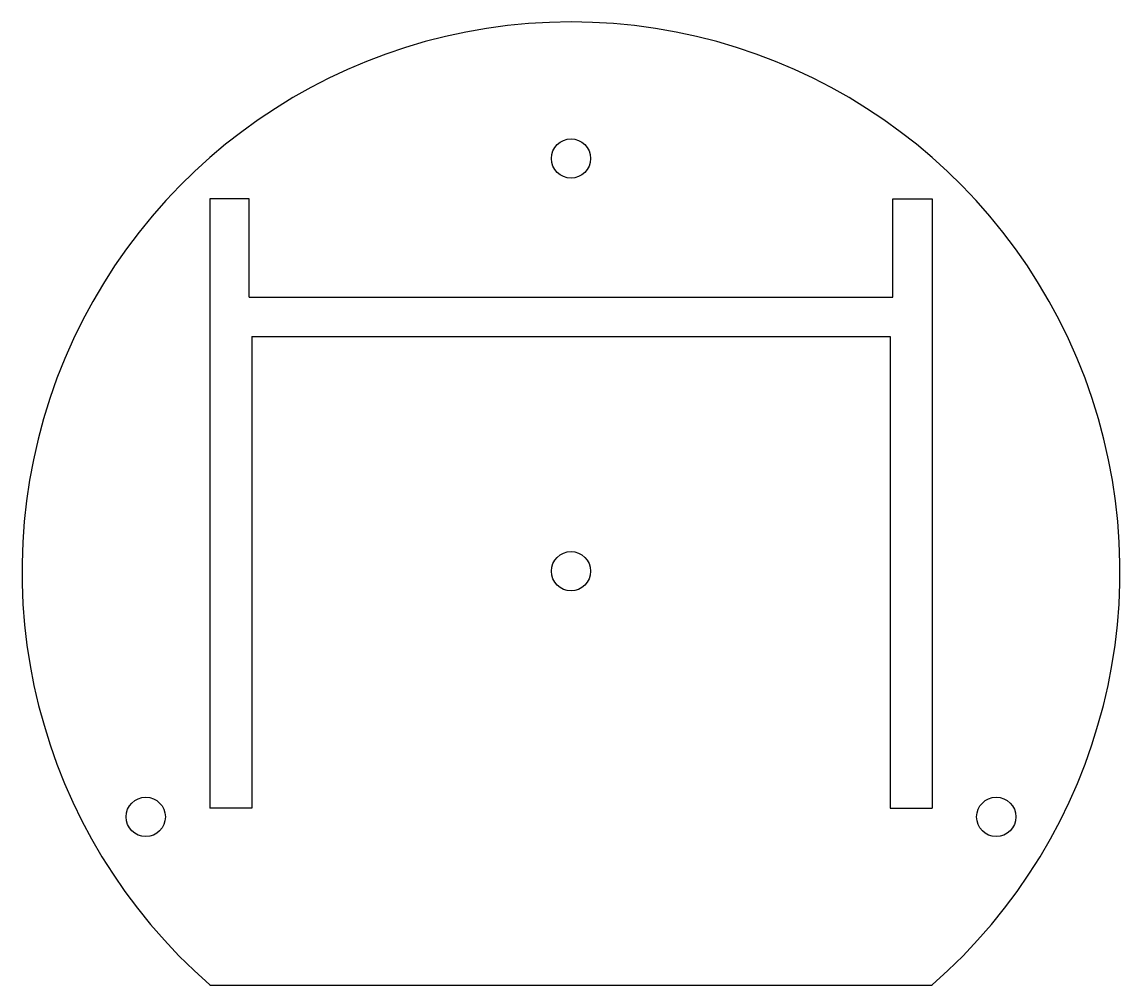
# Model space of a CAD drawing. Extents: x -56 to 56, y -66 to 32.
import ezdxf

# ---------------------------------------------------------------- set-up
doc = ezdxf.new("R2010")
doc.units = 0
doc.header["$MEASUREMENT"] = 0
doc.layers.add('VISIBLE', color=7, linetype='CONTINUOUS')

msp = doc.modelspace()

# ---------------------------------------------------------------- linework, layer by layer
at = {"layer": 'VISIBLE'}
for p, q in [((-36.77, 14), (-36.77, -48)), ((-32.77, 14), (-36.77, 14)), ((-32.77, 4), (-32.77, 14)), ((32.77, 4), (32.77, 14)), ((32.77, 14), (36.77, 14)), ((36.77, 14), (36.77, -48)), ((-32.77, 4), (32.77, 4)), ((-32.5, 0), (32.5, 0)), ((-32.5, 0), (-32.5, -48)), ((32.5, 0), (32.5, -48)), ((-32.5, -48), (-36.77, -48)), ((32.5, -48), (36.77, -48)), ((-36.77, -66), (36.77, -66))]:
    msp.add_line(p, q, dxfattribs=at)
for centre in [(0, 18.11), (0, -23.89), (-43.3, -48.89), (43.3, -48.89)]:
    msp.add_circle(centre, 2, dxfattribs=at)
msp.add_arc((0, -23.89), 55.9, 311.1302, 228.8698, dxfattribs=at)

doc.saveas('drawing.dxf')
